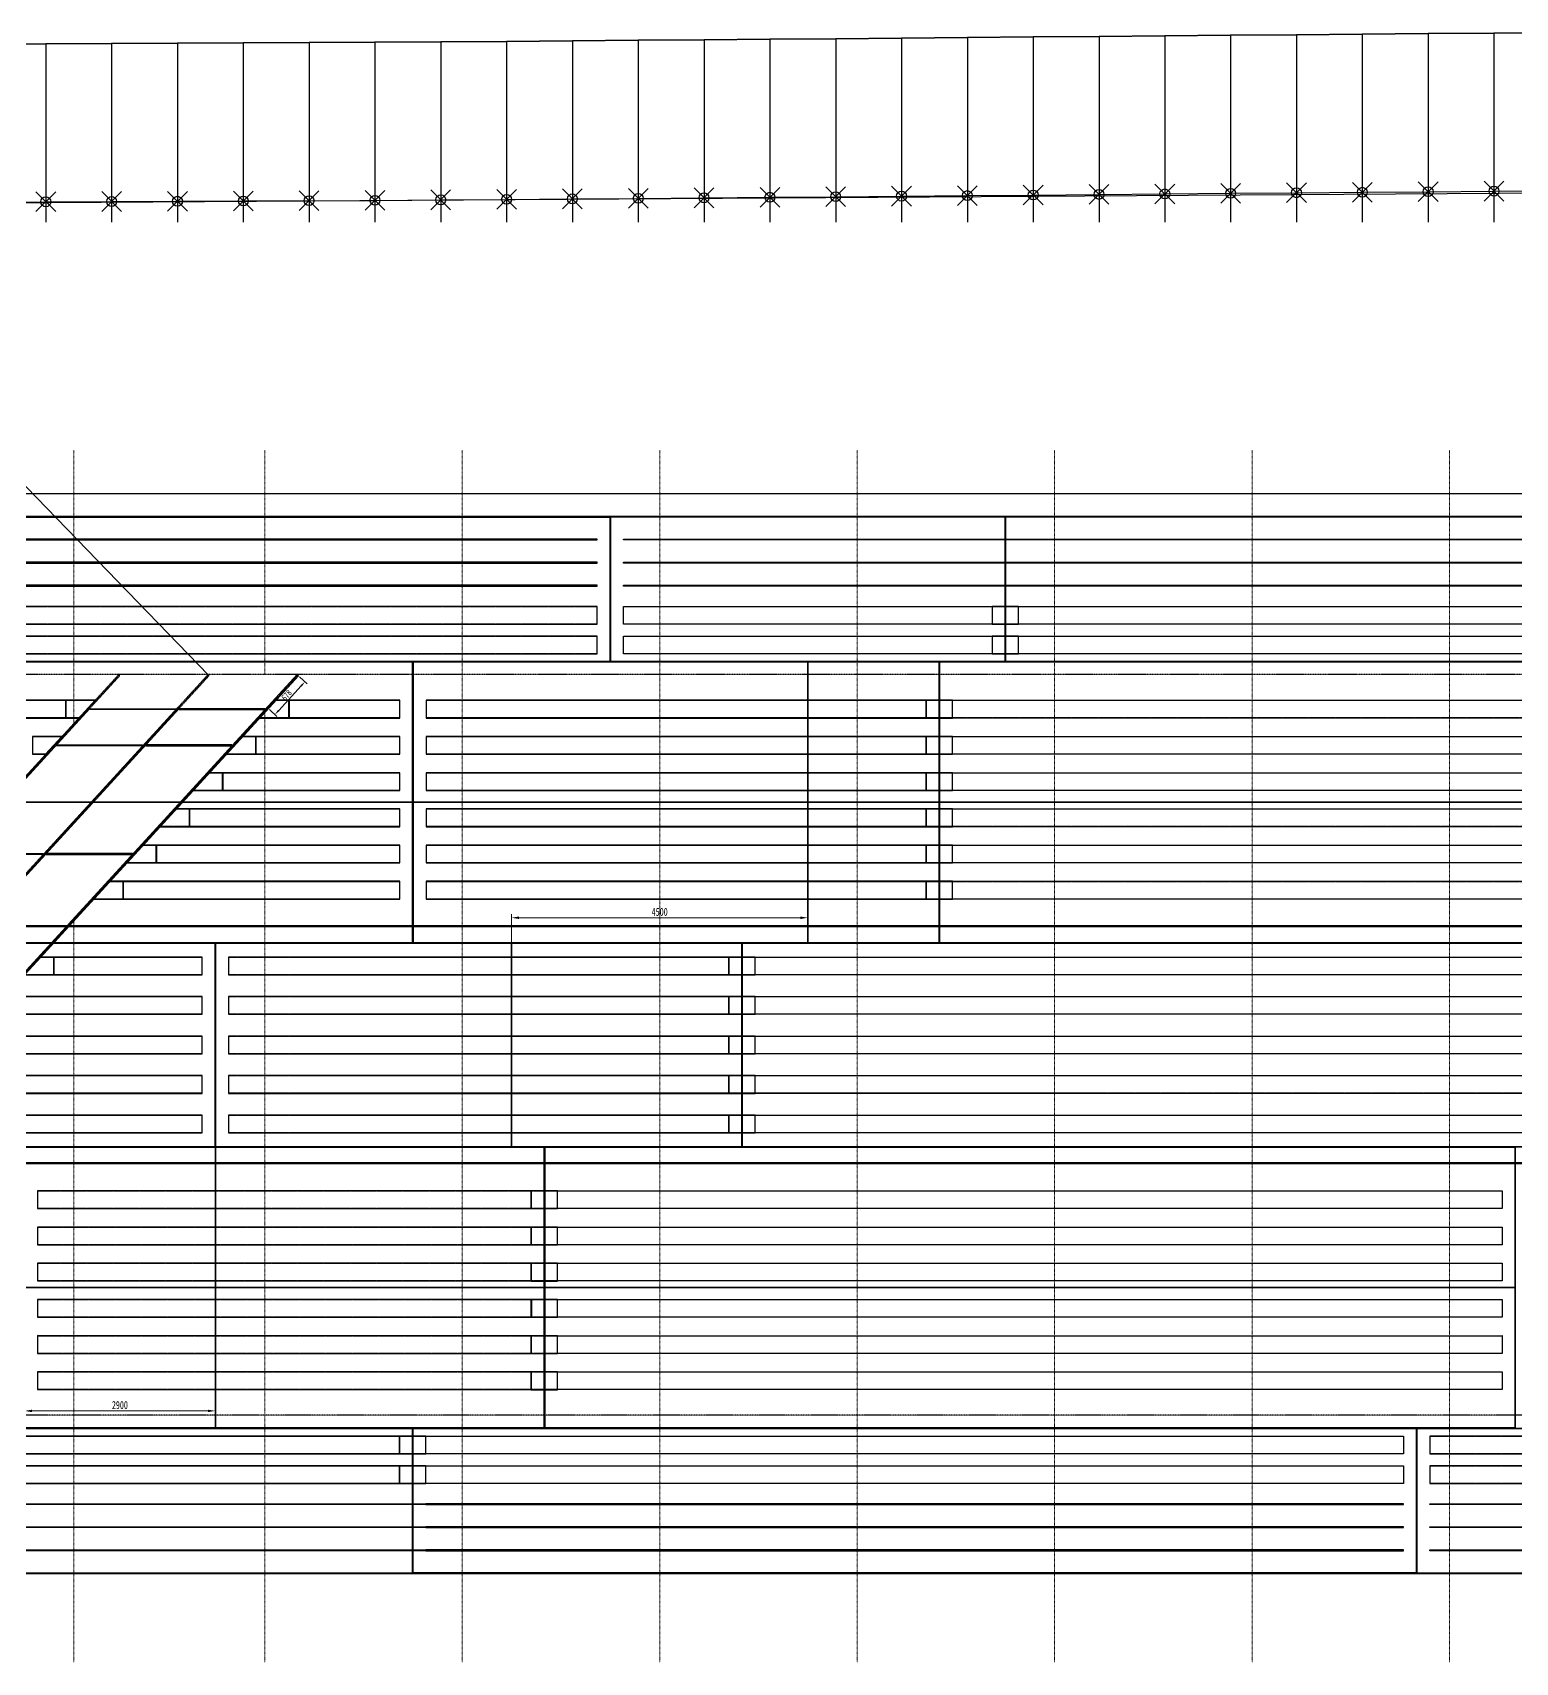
# Model space of a CAD drawing. Extents: x -158665 to 747974, y -1078007 to -307893.
# Drawn here: x 180675 to 203202, y -579906 to -555154 of the extents above; entities that cross this region are included whole.
import ezdxf

# ---------------------------------------------------------------- set-up
doc = ezdxf.new("R2010")
doc.units = 0
doc.header["$LTSCALE"] = 0.02
doc.header["$MEASUREMENT"] = 0
doc.header["$PDMODE"] = 35
doc.header["$PDSIZE"] = 150
for name, pattern in [('CENTER', [2, 1.25, -0.25, 0.25, -0.25]), ('DASHED', [19.05, 12.7, -6.35]), ('DASHED2', [9.525, 6.35, -3.175]), ('PHANTOM', [63.5, 31.75, -6.35, 6.35, -6.35, 6.35, -6.35])]:
    doc.linetypes.add(name, pattern=pattern)
doc.layers.get('0').update_dxf_attribs({"linetype": 'CONTINUOUS'})
doc.layers.get('Defpoints').update_dxf_attribs({"linetype": 'CONTINUOUS'})
doc.layers.add('1', color=1, linetype='CONTINUOUS')
doc.layers.add('横隔板开孔', color=7, linetype='CONTINUOUS')
for name, color, linetype, lineweight in [('1图框轮廓', 7, 'CONTINUOUS', 35), ('3中心线层', 1, 'CENTER', 13), ('4虚线层', 3, 'DASHED', 15)]:
    doc.layers.add(name, color=color, linetype=linetype, lineweight=lineweight)
doc.styles.add('仿宋', font='仿宋_GB2312_1.ttf', dxfattribs={"width": 0.7})
doc.dimstyles.new('标准标注样式-45', dxfattribs={"dimscale": 45, "dimtxt": 2.7, "dimasz": 2.5, "dimexe": 1.25, "dimexo": 0.625, "dimtad": 1, "dimdec": 0, "dimdsep": 46, "dimtxsty": '仿宋', "dimcen": 2.5, "dimclrd": 3, "dimclre": 3, "dimclrt": 4, "dimazin": 0, "dimtfac": 1, "dimtdec": 0, "dimtmove": 0, "dimatfit": 3, "dimfxl": 1.25, "dimlwd": 13, "dimlwe": 13, "dimarcsym": 0})
doc.dimstyles.new('样式-35', dxfattribs={"dimscale": 35, "dimtxt": 2.7, "dimasz": 2.5, "dimexe": 1.25, "dimexo": 0.625, "dimtad": 1, "dimdec": 0, "dimdsep": 46, "dimtxsty": '仿宋', "dimcen": 2.5, "dimclrd": 3, "dimclre": 3, "dimclrt": 4, "dimazin": 0, "dimtfac": 1, "dimtdec": 0, "dimtmove": 0, "dimatfit": 3, "dimfxl": 1.25, "dimlwd": 13, "dimlwe": 13, "dimarcsym": 0})

# ---------------------------------------------------------------- blocks, each defined once
blk = doc.blocks.new('*D175')
at = {"color": 3, "linetype": 'ByBlock', "lineweight": 13, "ltscale": 3}
blk.add_line((184414, -565448), (184754, -565077), dxfattribs=at)
at = {"color": 3, "lineweight": 13, "ltscale": 3}
for p, q in [((184730, -564936), (184846, -565042)), ((184272, -565436), (184388, -565542))]:
    blk.add_line(p, q, dxfattribs=at)
at = {"color": 3, "ltscale": 3}
for points in [[(184744, -565067), (184765, -565087), (184813, -565012)], [(184404, -565438), (184425, -565458), (184355, -565512)]]:
    blk.add_solid(points, dxfattribs=at)
at = {"layer": 'Defpoints', "color": 0, "ltscale": 3}
for p in [(184714, -564921), (184813, -565012), (184256, -565421)]:
    blk.add_point(p, dxfattribs=at)
at = {"color": 4, "ltscale": 3, "insert": (184533, -565216), "char_height": 94.5, "attachment_point": 5, "rotation": 47.5, "style": '仿宋'}
blk.add_mtext('678', dxfattribs=at)
blk = doc.blocks.new('*D313')
at = {"color": 3, "lineweight": 13, "ltscale": 3}
for p, q in [((187952, -568978), (187952, -568541)), ((192452, -568947), (192452, -568541))]:
    blk.add_line(p, q, dxfattribs=at)
at = {"color": 3, "linetype": 'ByBlock', "lineweight": 13, "ltscale": 3}
blk.add_line((192340, -568597), (188064, -568597), dxfattribs=at)
at = {"color": 3, "ltscale": 3}
for points in [[(188064, -568578), (188064, -568616), (187952, -568597)], [(192340, -568578), (192340, -568616), (192452, -568597)]]:
    blk.add_solid(points, dxfattribs=at)
at = {"layer": 'Defpoints', "color": 0, "ltscale": 3}
for p in [(187952, -568597), (187952, -569006), (192452, -568975)]:
    blk.add_point(p, dxfattribs=at)
at = {"color": 4, "ltscale": 3, "insert": (190202, -568508), "char_height": 121.5, "attachment_point": 5, "style": '仿宋'}
blk.add_mtext('4500', dxfattribs=at)
blk = doc.blocks.new('*D314')
at = {"color": 3, "lineweight": 13, "ltscale": 3}
for p, q in [((183452, -575975), (183452, -576143)), ((180552, -576344), (180552, -576030))]:
    blk.add_line(p, q, dxfattribs=at)
at = {"color": 3, "linetype": 'ByBlock', "lineweight": 13, "ltscale": 3}
blk.add_line((183339, -576086), (180664, -576086), dxfattribs=at)
at = {"color": 3, "ltscale": 3}
for points in [[(180664, -576068), (180664, -576105), (180552, -576086)], [(183339, -576068), (183339, -576105), (183452, -576086)]]:
    blk.add_solid(points, dxfattribs=at)
at = {"layer": 'Defpoints', "color": 0, "ltscale": 3}
for p in [(183452, -575947), (180552, -576086), (180552, -576372)]:
    blk.add_point(p, dxfattribs=at)
at = {"color": 4, "ltscale": 3, "insert": (182002, -575998), "char_height": 121.5, "attachment_point": 5, "style": '仿宋'}
blk.add_mtext('2900', dxfattribs=at)

msp = doc.modelspace()

# ---------------------------------------------------------------- linework, layer by layer
at = {"color": 6, "ltscale": 3}
msp.add_line((134876.2, -562153.5), (230875.9, -562153.5), dxfattribs=at)
at = {"color": 7, "linetype": 'PHANTOM', "ltscale": 10}
for p, q in [((229242, -564903.5), (132411, -564903.5)), ((227033.6, -568728.5), (128906.7, -568728.5)), ((224955.2, -572328.5), (125608.5, -572328.5)), ((222746.8, -576153.5), (122104.2, -576153.5))]:
    msp.add_line(p, q, dxfattribs=at)
at = {"color": 200, "ltscale": 10}
for p, q in [((227033.6, -568720.5), (128906.7, -568720.5)), ((227033.6, -568736.5), (128906.7, -568736.5)), ((224955.2, -572320.5), (125608.5, -572320.5)), ((224955.2, -572336.5), (125608.5, -572336.5))]:
    msp.add_line(p, q, dxfattribs=at)
at = {"color": 7, "ltscale": 3}
for points in [[(203875.9, -555153.8), (202875.9, -555161.8), (201875.9, -555169.9), (200875.9, -555178.1), (199875.9, -555186.5), (198875.9, -555194.9), (197875.9, -555203.4), (196875.9, -555211.9), (195875.9, -555220.5), (194875.9, -555229.1), (193875.9, -555237.7), (192875.9, -555246.2), (191875.9, -555254.6), (190875.9, -555262.9), (189875.9, -555271), (188875.9, -555279), (187875.9, -555286.8), (186875.9, -555294.3), (185875.9, -555301.6), (184875.9, -555306.5), (183875.9, -555311.1), (182875.9, -555315.4), (181875.9, -555319.5), (180875.9, -555323.4), (179875.9, -555327.1)], [(179875.9, -557727.1), (180875.9, -557723.4), (181875.9, -557719.5), (182875.9, -557715.4), (183875.9, -557711.1), (184875.9, -557706.5), (185875.9, -557701.6), (186875.9, -557694.3), (187875.9, -557686.8), (188875.9, -557679), (189875.9, -557671), (190875.9, -557662.9), (191875.9, -557654.6), (192875.9, -557646.2), (193875.9, -557637.7), (194875.9, -557629.1), (195875.9, -557620.5), (196875.9, -557611.9), (197875.9, -557603.4), (198875.9, -557594.9), (199875.9, -557586.5), (200875.9, -557578.1), (201875.9, -557569.9), (202875.9, -557561.8), (203875.9, -557553.8)], [(178524.3, -568715.5), (178505.1, -568697.9), (181523.9, -565403.5), (181543.1, -565421.1), (178524.3, -568715.5)], [(179880.6, -568715.5), (179861.4, -568697.9), (182880.2, -565403.5), (182899.4, -565421.1), (179880.6, -568715.5)], [(181236.9, -568715.5), (181217.8, -568697.9), (184236.6, -565403.5), (184255.7, -565421.1), (181236.9, -568715.5)], [(177938.2, -572315.5), (177919, -572297.9), (181177.9, -568741.5), (181197, -568759.1), (177938.2, -572315.5)]]:
    msp.add_lwpolyline(points, dxfattribs=at)
for points in [[(195651.9, -562859.5), (195251.9, -562859.5), (195251.9, -562847.5), (195651.9, -562847.5)], [(195651.9, -563209.5), (195251.9, -563209.5), (195251.9, -563197.5), (195651.9, -563197.5)], [(195651.9, -563559.5), (195251.9, -563559.5), (195251.9, -563547.5), (195651.9, -563547.5)], [(186650.5, -577509.5), (186250.5, -577509.5), (186250.5, -577497.5), (186650.5, -577497.5)], [(186650.5, -577859.5), (186250.5, -577859.5), (186250.5, -577847.5), (186650.5, -577847.5)], [(186650.5, -578209.5), (186250.5, -578209.5), (186250.5, -578197.5), (186650.5, -578197.5)]]:
    msp.add_lwpolyline(points, close=True)
at = {"color": 2}
for points in [[(176051.9, -564138.5), (189251.8, -564138.5), (189251.8, -563868.5), (176051.9, -563868.5)], [(195251.9, -564138.5), (189651.8, -564138.5), (189651.8, -563868.5), (195251.9, -563868.5)], [(195251.9, -564138.5), (195651.9, -564138.5), (195651.9, -563868.5), (195251.9, -563868.5)], [(210501.8, -564138.5), (195651.9, -564138.5), (195651.9, -563868.5), (210501.8, -563868.5)], [(176051.9, -564588.5), (189251.8, -564588.5), (189251.8, -564318.5), (176051.9, -564318.5)], [(195251.9, -564588.5), (189651.8, -564588.5), (189651.8, -564318.5), (195251.9, -564318.5)], [(195251.9, -564588.5), (195651.9, -564588.5), (195651.9, -564318.5), (195251.9, -564318.5)], [(210501.8, -564588.5), (195651.9, -564588.5), (195651.9, -564318.5), (210501.8, -564318.5)], [(173152, -565563.5), (181178, -565563.5), (181178, -565293.5), (173152, -565293.5)], [(181180, -565563.5), (181377.2, -565563.5), (181624.6, -565293.5), (181180, -565293.5)], [(184569.8, -565293.5), (184372.6, -565293.5), (184125.2, -565563.5), (184569.8, -565563.5)], [(184571.8, -565563.5), (186251.8, -565563.5), (186251.8, -565293.5), (184571.8, -565293.5)], [(186651.8, -565563.5), (194252, -565563.5), (194252, -565293.5), (186651.8, -565293.5)], [(194252, -565563.5), (194652, -565563.5), (194652, -565293.5), (194252, -565293.5)], [(209001.8, -565563.5), (194652, -565563.5), (194652, -565293.5), (209001.8, -565293.5)], [(180676, -566113.5), (180873.3, -566113.5), (181120.6, -565843.5), (180676, -565843.5)], [(184065.8, -565843.5), (183868.6, -565843.5), (183621.2, -566113.5), (184065.8, -566113.5)], [(184067.8, -566113.5), (186251.8, -566113.5), (186251.8, -565843.5), (184067.8, -565843.5)], [(186651.8, -566113.5), (194252, -566113.5), (194252, -565843.5), (186651.8, -565843.5)], [(194252, -566113.5), (194652, -566113.5), (194652, -565843.5), (194252, -565843.5)], [(209001.8, -566113.5), (194652, -566113.5), (194652, -565843.5), (209001.8, -565843.5)], [(183561.9, -566393.5), (183364.6, -566393.5), (183117.2, -566663.5), (183561.9, -566663.5)], [(183563.9, -566663.5), (186251.8, -566663.5), (186251.8, -566393.5), (183563.9, -566393.5)], [(186651.8, -566663.5), (194252, -566663.5), (194252, -566393.5), (186651.8, -566393.5)], [(194252, -566663.5), (194652, -566663.5), (194652, -566393.5), (194252, -566393.5)], [(209001.8, -566663.5), (194652, -566663.5), (194652, -566393.5), (209001.8, -566393.5)], [(183057.9, -566943.5), (182860.6, -566943.5), (182613.3, -567213.5), (183057.9, -567213.5)], [(183059.9, -567213.5), (186251.8, -567213.5), (186251.8, -566943.5), (183059.9, -566943.5)], [(186651.8, -567213.5), (194252, -567213.5), (194252, -566943.5), (186651.8, -566943.5)], [(194252, -567213.5), (194652, -567213.5), (194652, -566943.5), (194252, -566943.5)], [(209001.8, -567213.5), (194652, -567213.5), (194652, -566943.5), (209001.8, -566943.5)], [(182553.9, -567493.5), (182356.6, -567493.5), (182109.3, -567763.5), (182553.9, -567763.5)], [(182555.9, -567763.5), (186251.8, -567763.5), (186251.8, -567493.5), (182555.9, -567493.5)], [(186651.8, -567763.5), (194252, -567763.5), (194252, -567493.5), (186651.8, -567493.5)], [(194252, -567763.5), (194652, -567763.5), (194652, -567493.5), (194252, -567493.5)], [(209001.8, -567763.5), (194652, -567763.5), (194652, -567493.5), (209001.8, -567493.5)], [(182049.9, -568043.5), (181852.7, -568043.5), (181605.3, -568313.5), (182049.9, -568313.5)], [(182051.9, -568313.5), (186251.8, -568313.5), (186251.8, -568043.5), (182051.9, -568043.5)], [(186651.8, -568313.5), (194252, -568313.5), (194252, -568043.5), (186651.8, -568043.5)], [(194252, -568313.5), (194652, -568313.5), (194652, -568043.5), (194252, -568043.5)], [(209001.8, -568313.5), (194652, -568313.5), (194652, -568043.5), (209001.8, -568043.5)], [(180996.1, -569193.5), (180798.9, -569193.5), (180551.5, -569463.5), (180996.1, -569463.5)], [(180998.1, -569463.5), (183251.8, -569463.5), (183251.8, -569193.5), (180998.1, -569193.5)], [(183651.8, -569463.5), (191251.8, -569463.5), (191251.8, -569193.5), (183651.8, -569193.5)], [(191251.8, -569463.5), (191651.8, -569463.5), (191651.8, -569193.5), (191251.8, -569193.5)], [(206001.8, -569463.5), (191651.8, -569463.5), (191651.8, -569193.5), (206001.8, -569193.5)], [(180448.3, -570063.5), (183251.8, -570063.5), (183251.8, -569793.5), (180448.3, -569793.5)], [(183651.8, -570063.5), (191251.8, -570063.5), (191251.8, -569793.5), (183651.8, -569793.5)], [(191251.8, -570063.5), (191651.8, -570063.5), (191651.8, -569793.5), (191251.8, -569793.5)], [(206001.8, -570063.5), (191651.8, -570063.5), (191651.8, -569793.5), (206001.8, -569793.5)], [(179898.5, -570663.5), (183251.8, -570663.5), (183251.8, -570393.5), (179898.5, -570393.5)], [(183651.8, -570663.5), (191251.8, -570663.5), (191251.8, -570393.5), (183651.8, -570393.5)], [(191251.8, -570663.5), (191651.8, -570663.5), (191651.8, -570393.5), (191251.8, -570393.5)], [(206001.8, -570663.5), (191651.8, -570663.5), (191651.8, -570393.5), (206001.8, -570393.5)], [(179348.7, -571263.5), (183251.8, -571263.5), (183251.8, -570993.5), (179348.7, -570993.5)], [(183651.8, -571263.5), (191251.8, -571263.5), (191251.8, -570993.5), (183651.8, -570993.5)], [(191251.8, -571263.5), (191651.8, -571263.5), (191651.8, -570993.5), (191251.8, -570993.5)], [(206001.8, -571263.5), (191651.8, -571263.5), (191651.8, -570993.5), (206001.8, -570993.5)], [(178798.9, -571863.5), (183251.8, -571863.5), (183251.8, -571593.5), (178798.9, -571593.5)], [(183651.8, -571863.5), (191251.8, -571863.5), (191251.8, -571593.5), (183651.8, -571593.5)], [(191251.8, -571863.5), (191651.8, -571863.5), (191651.8, -571593.5), (191251.8, -571593.5)], [(206001.8, -571863.5), (191651.8, -571863.5), (191651.8, -571593.5), (206001.8, -571593.5)], [(180751.8, -573013.5), (188251.7, -573014), (188251.7, -572744), (180751.8, -572743.5)], [(188251.8, -573014), (188651.8, -573014), (188651.8, -572744), (188251.8, -572744)], [(203001.8, -573013.5), (188651.8, -573014), (188651.8, -572744), (203001.8, -572743.5)], [(180751.7, -573563.5), (188251.6, -573564), (188251.6, -573294), (180751.7, -573293.5)], [(188251.8, -573564), (188651.8, -573564), (188651.8, -573294), (188251.8, -573294)], [(203001.9, -573563.5), (188651.9, -573564), (188651.9, -573294), (203001.9, -573293.5)], [(180751.8, -574113.5), (188251.7, -574114), (188251.7, -573844), (180751.8, -573843.5)], [(188251.8, -574114), (188651.8, -574114), (188651.8, -573844), (188251.8, -573844)], [(203001.8, -574113.5), (188651.8, -574114), (188651.8, -573844), (203001.8, -573843.5)], [(180751.7, -574663.5), (188251.6, -574664), (188251.6, -574394), (180751.7, -574393.5)], [(188251.9, -574664), (188651.9, -574664), (188651.9, -574394), (188251.9, -574394)], [(203001.9, -574663.5), (188651.9, -574664), (188651.9, -574394), (203001.9, -574393.5)], [(180751.7, -575213.5), (188251.6, -575214), (188251.6, -574944), (180751.7, -574943.5)], [(188251.8, -575214), (188651.8, -575214), (188651.8, -574944), (188251.8, -574944)], [(203001.9, -575213.5), (188651.8, -575214), (188651.8, -574944), (203001.9, -574943.5)], [(180751.7, -575763.5), (188251.6, -575764), (188251.6, -575494), (180751.7, -575493.5)], [(188251.8, -575764), (188651.8, -575764), (188651.8, -575494), (188251.8, -575494)], [(203001.9, -575763.5), (188651.8, -575764), (188651.8, -575494), (203001.9, -575493.5)], [(177651.8, -576738.5), (186250.5, -576738.5), (186250.5, -576468.5), (177651.8, -576468.5)], [(186250.5, -576738.5), (186650.5, -576738.5), (186650.5, -576468.5), (186250.5, -576468.5)], [(201501.8, -576738.5), (186650.5, -576738.5), (186650.5, -576468.5), (201501.8, -576468.5)], [(201901.8, -576738.5), (216250.5, -576738.5), (216250.5, -576468.5), (201901.8, -576468.5)], [(177651.8, -577188.5), (186250.5, -577188.5), (186250.5, -576918.5), (177651.8, -576918.5)], [(186250.5, -577188.5), (186650.5, -577188.5), (186650.5, -576918.5), (186250.5, -576918.5)], [(201501.8, -577188.5), (186650.5, -577188.5), (186650.5, -576918.5), (201501.8, -576918.5)], [(201901.8, -577188.5), (216250.5, -577188.5), (216250.5, -576918.5), (201901.8, -576918.5)]]:
    msp.add_lwpolyline(points, close=True, dxfattribs=at)
at = {"layer": '1', "color": 8}
for p, q in [((199875.9, -555186.5), (199875.9, -558033.1)), ((200875.9, -555178.1), (200875.9, -558033.1)), ((201875.9, -555169.9), (201875.9, -558033.1)), ((202875.9, -555161.8), (202875.9, -558033.1)), ((180875.9, -555323.4), (180875.9, -558033.1)), ((181875.9, -555319.5), (181875.9, -558033.1)), ((182875.9, -555315.4), (182875.9, -558033.1)), ((183875.9, -555311.1), (183875.9, -558033.1)), ((184875.9, -555306.5), (184875.9, -558033.1)), ((185875.9, -555301.6), (185875.9, -558033.1)), ((186875.9, -555294.3), (186875.9, -558033.1)), ((187875.9, -555286.8), (187875.9, -558033.1)), ((188875.9, -555279), (188875.9, -558033.1)), ((189875.9, -555271), (189875.9, -558033.1)), ((190875.9, -555262.9), (190875.9, -558033.1)), ((191875.9, -555254.6), (191875.9, -558033.1)), ((192875.9, -555246.2), (192875.9, -558033.1)), ((193875.9, -555237.7), (193875.9, -558033.1)), ((194875.9, -555229.1), (194875.9, -558033.1)), ((195875.9, -555220.5), (195875.9, -558033.1)), ((197875.9, -555203.4), (197875.9, -558033.1)), ((198875.9, -555194.9), (198875.9, -558033.1))]:
    msp.add_line(p, q, dxfattribs=at)
at = {"layer": '1', "color": 3}
msp.add_line((196875.9, -555211.9), (196875.9, -558033.1), dxfattribs=at)
at = {"layer": '1'}
msp.add_line((134875.9, -558033.1), (234875.9, -557383.1), dxfattribs=at)
at = {"layer": '1', "color": 181}
for points in [[(179875.9, -555327.1), (180875.9, -555323.4), (181875.9, -555319.5), (182875.9, -555315.4), (183875.9, -555311.1), (184875.9, -555306.5), (185875.9, -555301.6), (186875.9, -555294.3), (187875.9, -555286.8), (188875.9, -555279), (189875.9, -555271), (190875.9, -555262.9), (191875.9, -555254.6), (192875.9, -555246.2), (193875.9, -555237.7), (194875.9, -555229.1), (195875.9, -555220.5), (196875.9, -555211.9), (197875.9, -555203.4), (198875.9, -555194.9), (199875.9, -555186.5), (200875.9, -555178.1), (201875.9, -555169.9), (202875.9, -555161.8), (203875.9, -555153.8)], [(179875.9, -557727.1), (180875.9, -557723.4), (181875.9, -557719.5), (182875.9, -557715.4), (183875.9, -557711.1), (184875.9, -557706.5), (185875.9, -557701.6), (186875.9, -557694.3), (187875.9, -557686.8), (188875.9, -557679), (189875.9, -557671), (190875.9, -557662.9), (191875.9, -557654.6), (192875.9, -557646.2), (193875.9, -557637.7), (194875.9, -557629.1), (195875.9, -557620.5), (196875.9, -557611.9), (197875.9, -557603.4), (198875.9, -557594.9), (199875.9, -557586.5), (200875.9, -557578.1), (201875.9, -557569.9), (202875.9, -557561.8), (203875.9, -557553.8)]]:
    msp.add_lwpolyline(points, dxfattribs=at)
at = {"layer": '1', "color": 4}
for points in [[(189451.8, -562513.5), (189451.8, -562503.5), (175851.9, -562503.5), (175851.9, -562513.5)], [(189451.8, -562513.5), (189451.8, -562503.5), (195451.9, -562503.5), (195451.9, -562513.5)], [(195451.9, -562513.5), (195451.9, -562503.5), (210701.8, -562503.5), (210701.8, -562513.5)], [(176051.9, -562847.5), (176051.9, -562859.5), (189251.8, -562859.5), (189251.8, -562847.5)], [(195251.9, -562847.5), (195251.9, -562859.5), (189651.8, -562859.5), (189651.8, -562847.5)], [(210501.8, -562847.5), (210501.8, -562859.5), (195651.9, -562859.5), (195651.9, -562847.5)], [(176051.9, -563197.5), (176051.9, -563209.5), (189251.8, -563209.5), (189251.8, -563197.5)], [(195251.9, -563197.5), (195251.9, -563209.5), (189651.8, -563209.5), (189651.8, -563197.5)], [(210501.8, -563197.5), (210501.8, -563209.5), (195651.9, -563209.5), (195651.9, -563197.5)], [(176051.9, -563547.5), (176051.9, -563559.5), (189251.8, -563559.5), (189251.8, -563547.5)], [(195251.9, -563547.5), (195251.9, -563559.5), (189651.8, -563559.5), (189651.8, -563547.5)], [(210501.8, -563547.5), (210501.8, -563559.5), (195651.9, -563559.5), (195651.9, -563547.5)], [(182850.8, -565421.5), (182850.8, -565435.5), (181542.6, -565435.5), (181542.6, -565421.5)], [(182898.9, -565421.5), (182898.9, -565435.5), (184207.2, -565435.5), (184207.2, -565421.5)], [(182346.9, -565971.5), (182346.9, -565985.5), (181038.6, -565985.5), (181038.6, -565971.5)], [(182395, -565971.5), (182395, -565985.5), (183703.2, -565985.5), (183703.2, -565971.5)], [(180834.9, -567621.5), (180834.9, -567635.5), (179526.7, -567635.5), (179526.7, -567621.5)], [(180883, -567621.5), (180883, -567635.5), (182191.3, -567635.5), (182191.3, -567621.5)], [(186250.5, -577497.5), (186250.5, -577509.5), (177651.8, -577509.5), (177651.8, -577497.5)], [(186650.5, -577497.5), (186650.5, -577509.5), (201501.8, -577509.5), (201501.8, -577497.5)], [(216250.5, -577497.5), (216250.5, -577509.5), (201901.8, -577509.5), (201901.8, -577497.5)], [(177651.8, -577859.5), (177651.8, -577847.5), (186250.5, -577847.5), (186250.5, -577859.5)], [(201501.8, -577859.5), (201501.8, -577847.5), (186650.5, -577847.5), (186650.5, -577859.5)], [(201901.8, -577859.5), (201901.8, -577847.5), (216250.5, -577847.5), (216250.5, -577859.5)], [(186250.5, -578197.5), (186250.5, -578209.5), (177651.8, -578209.5), (177651.8, -578197.5)], [(186650.5, -578197.5), (186650.5, -578209.5), (201501.8, -578209.5), (201501.8, -578197.5)], [(216250.5, -578197.5), (216250.5, -578209.5), (201901.8, -578209.5), (201901.8, -578197.5)], [(186450.5, -578543.5), (186450.5, -578553.5), (177451.8, -578553.5), (177451.8, -578543.5)], [(186450.5, -578543.5), (186450.5, -578553.5), (201701.8, -578553.5), (201701.8, -578543.5)], [(216450.5, -578543.5), (216450.5, -578553.5), (201701.8, -578553.5), (201701.8, -578543.5)]]:
    msp.add_lwpolyline(points, close=True, dxfattribs=at)
at = {"layer": '1', "color": 25}
for p in [(202875.9, -557561.8), (180875.9, -557723.4), (181875.9, -557719.5), (182875.9, -557715.4), (183875.9, -557711.1), (184875.9, -557706.5), (185875.9, -557701.6), (186875.9, -557694.3), (187875.9, -557686.8), (188875.9, -557679), (189875.9, -557671), (190875.9, -557662.9), (191875.9, -557654.6), (192875.9, -557646.2), (193875.9, -557637.7), (194875.9, -557629.1), (195875.9, -557620.5), (196875.9, -557611.9), (197875.9, -557603.4), (198875.9, -557594.9), (199875.9, -557586.5), (200875.9, -557578.1), (201875.9, -557569.9)]:
    msp.add_point(p, dxfattribs=at)
at = {"layer": '1图框轮廓', "color": 207}
for points in [[(175854.9, -564705.5), (189448.8, -564705.5), (189448.8, -562503.5), (175854.9, -562503.5)], [(189454.8, -562503.5), (195448.9, -562503.5), (195448.9, -564705.5), (189454.8, -564705.5)], [(186448.8, -564711.5), (172955, -564711.5), (172955, -566843.5), (186448.8, -566843.5)], [(192452, -566843.5), (186454.8, -566843.5), (186454.8, -564711.5), (192452, -564711.5)], [(186448.8, -568975.5), (172955, -568975.5), (172955, -566843.5), (186448.8, -566843.5)], [(192452, -566843.5), (186454.8, -566843.5), (186454.8, -568975.5), (192452, -568975.5)], [(168454.8, -568981.5), (183448.8, -568981.5), (183448.8, -572075.5), (168454.8, -572075.5)], [(183454.8, -572075.5), (187951.8, -572075.5), (187951.8, -568981.5), (183454.8, -568981.5)], [(183451.8, -572081.5), (180554.8, -572081.5), (180554.8, -574213.5), (183451.8, -574213.5)], [(183451.8, -576345.5), (180554.8, -576345.5), (180554.8, -574213.5), (183451.8, -574213.5)]]:
    msp.add_lwpolyline(points, close=True, dxfattribs=at)
at = {"layer": '1图框轮廓', "color": 1}
for points in [[(210698.8, -564705.5), (195454.9, -564705.5), (195454.9, -562503.5), (210698.8, -562503.5)], [(194449, -564711.5), (192452, -564711.5), (192452, -566843.5), (194449, -566843.5)], [(209198.8, -566843.5), (194455, -566843.5), (194455, -564711.5), (209198.8, -564711.5)], [(194449, -568975.5), (192452, -568975.5), (192452, -566843.5), (194449, -566843.5)], [(209198.8, -566843.5), (194455, -566843.5), (194455, -568975.5), (209198.8, -568975.5)], [(187951.8, -568981.5), (191448.8, -568981.5), (191448.8, -572075.5), (187951.8, -572075.5)], [(191454.8, -572075.5), (206198.8, -572075.5), (206198.8, -568981.5), (191454.8, -568981.5)], [(188448.5, -574213.5), (183451.8, -574213.5), (183451.8, -572081.5), (188448.5, -572081.5)], [(203198.8, -572081.5), (188454.5, -572081.5), (188454.5, -574213.5), (203198.8, -574213.5)], [(188448.5, -574213.5), (183451.8, -574213.5), (183451.8, -576345.5), (188448.5, -576345.5)], [(203198.8, -576345.5), (188454.5, -576345.5), (188454.5, -574213.5), (203198.8, -574213.5)], [(180551.8, -576351.5), (186447.5, -576351.5), (186447.5, -578553.5), (180551.8, -578553.5)], [(186453.5, -578553.5), (201698.8, -578553.5), (201698.8, -576351.5), (186453.5, -576351.5)], [(201704.8, -576351.5), (216447.5, -576351.5), (216447.5, -578553.5), (201704.8, -578553.5)]]:
    msp.add_lwpolyline(points, close=True, dxfattribs=at)
at = {"layer": '3中心线层', "color": 8, "linetype": 'CENTER'}
for points in [[(181301.5, -561496.3), (181301.5, -565665.3)], [(184201.5, -561496.3), (184201.5, -564903.5)], [(187201.5, -561496.3), (187201.5, -579905.9)], [(190201.5, -561496.3), (190201.5, -579905.9)], [(193201.5, -561496.3), (193201.5, -579905.9)], [(196201.5, -561496.3), (196201.5, -579905.9)], [(199201.5, -561496.3), (199201.5, -579905.9)], [(202201.5, -561496.3), (202201.5, -579905.9)], [(171708.5, -576153.5), (171689.4, -576135.9), (181982, -564903.5), (182001.2, -564921.1), (171708.5, -576153.5)], [(173064.9, -576153.5), (173045.7, -576135.9), (183338.3, -564903.5), (183357.5, -564921.1), (173064.9, -576153.5)], [(184201.5, -565460.9), (184201.5, -579905.9)], [(181301.5, -568625.7), (181301.5, -579905.9)]]:
    msp.add_lwpolyline(points, dxfattribs=at)
at = {"layer": '3中心线层', "color": 1, "linetype": 'CENTER', "ltscale": 10}
for points in [[(171690.9, -576153.5), (181999.6, -564903.5)], [(173047.2, -576153.5), (183356, -564903.5)], [(174403.6, -576153.5), (184712.3, -564903.5)]]:
    msp.add_lwpolyline(points, dxfattribs=at)
at = {"layer": '3中心线层', "color": 181, "linetype": 'ByBlock'}
msp.add_lwpolyline([(174421.2, -576153.5), (174402.1, -576135.9), (184694.7, -564903.5), (184713.9, -564921.1)], close=True, dxfattribs=at)
at = {"layer": '4虚线层', "color": 4, "linetype": 'DASHED2', "ltscale": 20}
for p, q in [((189251.8, -563874.6), (176051.9, -563874.6)), ((189651.8, -563874.6), (195251.9, -563874.6)), ((195651.9, -563874.6), (195251.9, -563874.6)), ((195651.9, -563874.6), (210501.8, -563874.6)), ((189251.8, -564132.4), (176051.9, -564132.4)), ((189251.8, -564324.6), (176051.9, -564324.6)), ((189651.8, -564132.4), (195251.9, -564132.4)), ((189651.8, -564324.6), (195251.9, -564324.6)), ((195651.9, -564132.4), (195251.9, -564132.4)), ((195651.9, -564324.6), (195251.9, -564324.6)), ((195651.9, -564132.4), (210501.8, -564132.4)), ((195651.9, -564324.6), (210501.8, -564324.6)), ((189251.8, -564582.4), (176051.9, -564582.4)), ((189651.8, -564582.4), (195251.9, -564582.4)), ((195651.9, -564582.4), (195251.9, -564582.4)), ((195651.9, -564582.4), (210501.8, -564582.4)), ((181178, -565299.6), (173152, -565299.6)), ((181619, -565299.6), (181180, -565299.6)), ((184366.9, -565299.7), (184569.8, -565299.7)), ((186251.8, -565299.6), (184571.8, -565299.7)), ((194252, -565299.6), (186651.8, -565299.6)), ((194652, -565299.6), (194252, -565299.6)), ((194652, -565299.6), (209001.8, -565299.6)), ((181178, -565557.4), (173152, -565557.4)), ((181382.9, -565557.4), (181180, -565557.4)), ((184130.8, -565557.4), (184569.8, -565557.4)), ((186251.8, -565557.4), (184571.8, -565557.4)), ((194252, -565557.4), (186651.8, -565557.4)), ((194652, -565557.4), (194252, -565557.4)), ((194652, -565557.4), (209001.8, -565557.4)), ((181115, -565849.6), (180676, -565849.6)), ((183863, -565849.7), (184065.8, -565849.7)), ((186251.8, -565849.6), (184067.8, -565849.6)), ((194252, -565849.6), (186651.8, -565849.6)), ((194652, -565849.6), (194252, -565849.6)), ((194652, -565849.6), (209001.8, -565849.6)), ((180878.9, -566107.4), (180676, -566107.4)), ((183626.8, -566107.4), (184065.8, -566107.4)), ((186251.8, -566107.4), (184067.8, -566107.4)), ((194252, -566107.4), (186651.8, -566107.4)), ((194652, -566107.4), (194252, -566107.4)), ((194652, -566107.4), (209001.8, -566107.4)), ((183359, -566399.7), (183561.9, -566399.7)), ((186251.8, -566399.6), (183563.9, -566399.6)), ((194252, -566399.6), (186651.8, -566399.6)), ((194652, -566399.6), (194252, -566399.6)), ((194652, -566399.6), (209001.8, -566399.6)), ((183122.9, -566657.4), (183561.9, -566657.4)), ((186251.8, -566657.4), (183563.9, -566657.4)), ((194252, -566657.4), (186651.8, -566657.4)), ((194652, -566657.4), (194252, -566657.4)), ((194652, -566657.4), (209001.8, -566657.4)), ((182855, -566949.7), (183057.9, -566949.7)), ((186251.8, -566949.6), (183059.9, -566949.7)), ((194252, -566949.6), (186651.8, -566949.6)), ((194652, -566949.6), (194252, -566949.6)), ((194652, -566949.6), (209001.8, -566949.6)), ((182618.9, -567207.4), (183057.9, -567207.4)), ((186251.8, -567207.4), (183059.9, -567207.4)), ((194252, -567207.4), (186651.8, -567207.4)), ((194652, -567207.4), (194252, -567207.4)), ((194652, -567207.4), (209001.8, -567207.4)), ((182351, -567499.7), (182553.9, -567499.7)), ((186251.8, -567499.6), (182555.9, -567499.7)), ((194252, -567499.6), (186651.8, -567499.6)), ((194652, -567499.6), (194252, -567499.6)), ((194652, -567499.6), (209001.8, -567499.6)), ((182114.9, -567757.4), (182553.9, -567757.4)), ((186251.8, -567757.4), (182555.9, -567757.4)), ((194252, -567757.4), (186651.8, -567757.4)), ((194652, -567757.4), (194252, -567757.4)), ((194652, -567757.4), (209001.8, -567757.4)), ((181847, -568049.7), (182049.9, -568049.7)), ((186251.8, -568049.6), (182051.9, -568049.7)), ((194252, -568049.6), (186651.8, -568049.6)), ((194652, -568049.6), (194252, -568049.6)), ((194652, -568049.6), (209001.8, -568049.6)), ((181610.9, -568307.4), (182049.9, -568307.4)), ((186251.8, -568307.4), (182051.9, -568307.4)), ((194252, -568307.4), (186651.8, -568307.4)), ((194652, -568307.4), (194252, -568307.4)), ((194652, -568307.4), (209001.8, -568307.4)), ((180793.2, -569199.7), (180996.1, -569199.7)), ((183251.8, -569199.6), (180998.1, -569199.7)), ((191251.8, -569199.6), (183651.8, -569199.6)), ((191651.8, -569199.6), (191251.8, -569199.6)), ((191651.8, -569199.6), (206001.8, -569199.6)), ((180557.1, -569457.4), (180996.1, -569457.4)), ((183251.8, -569457.4), (180998.1, -569457.4)), ((191251.8, -569457.4), (183651.8, -569457.4)), ((191651.8, -569457.4), (191251.8, -569457.4)), ((191651.8, -569457.4), (206001.8, -569457.4)), ((183251.8, -569799.6), (180448.3, -569799.6)), ((191251.8, -569799.6), (183651.8, -569799.6)), ((191651.8, -569799.6), (191251.8, -569799.6)), ((191651.8, -569799.6), (206001.8, -569799.6)), ((183251.8, -570057.4), (180448.3, -570057.4)), ((191251.8, -570057.4), (183651.8, -570057.4)), ((191651.8, -570057.4), (191251.8, -570057.4)), ((191651.8, -570057.4), (206001.8, -570057.4)), ((183251.8, -570399.6), (179898.5, -570399.7)), ((191251.8, -570399.6), (183651.8, -570399.6)), ((191651.8, -570399.6), (191251.8, -570399.6)), ((191651.8, -570399.6), (206001.8, -570399.6)), ((183251.8, -570657.4), (179898.5, -570657.4)), ((191251.8, -570657.4), (183651.8, -570657.4)), ((191651.8, -570657.4), (191251.8, -570657.4)), ((191651.8, -570657.4), (206001.8, -570657.4)), ((183251.8, -570999.6), (179348.7, -570999.6)), ((191251.8, -570999.6), (183651.8, -570999.6)), ((191651.8, -570999.6), (191251.8, -570999.6)), ((191651.8, -570999.6), (206001.8, -570999.6)), ((183251.8, -571257.4), (179348.7, -571257.4)), ((191251.8, -571257.4), (183651.8, -571257.4)), ((191651.8, -571257.4), (191251.8, -571257.4)), ((191651.8, -571257.4), (206001.8, -571257.4)), ((183251.8, -571599.6), (178798.9, -571599.6)), ((191251.8, -571599.6), (183651.8, -571599.6)), ((191651.8, -571599.6), (191251.8, -571599.6)), ((191651.8, -571599.6), (206001.8, -571599.6)), ((183251.8, -571857.4), (178798.9, -571857.4)), ((191251.8, -571857.4), (183651.8, -571857.4)), ((191651.8, -571857.4), (191251.8, -571857.4)), ((191651.8, -571857.4), (206001.8, -571857.4)), ((188251.7, -572750.1), (180751.8, -572749.6)), ((188651.8, -572750.1), (188251.8, -572750.1)), ((188651.8, -572750.1), (203001.8, -572749.6)), ((188251.7, -573007.8), (180751.8, -573007.4)), ((188651.8, -573007.8), (188251.8, -573007.8)), ((188651.8, -573007.8), (203001.8, -573007.4)), ((188251.6, -573300.1), (180751.7, -573299.6)), ((188651.8, -573300.1), (188251.8, -573300.1)), ((188651.9, -573300.1), (203001.9, -573299.6)), ((188251.6, -573557.9), (180751.7, -573557.4)), ((188651.8, -573557.9), (188251.8, -573557.9)), ((188651.9, -573557.9), (203001.9, -573557.4)), ((188251.7, -573850.1), (180751.8, -573849.6)), ((188651.8, -573850.1), (188251.8, -573850.1)), ((188651.8, -573850.1), (203001.8, -573849.6)), ((188251.7, -574107.9), (180751.8, -574107.4)), ((188651.8, -574107.9), (188251.8, -574107.9)), ((188651.8, -574107.9), (203001.8, -574107.4)), ((188251.6, -574400.1), (180751.7, -574399.6)), ((188651.9, -574400.1), (188251.9, -574400.1)), ((188651.9, -574400.1), (203001.9, -574399.6)), ((188251.6, -574657.9), (180751.7, -574657.4)), ((188651.9, -574657.9), (188251.9, -574657.9)), ((188651.9, -574657.9), (203001.9, -574657.4)), ((188251.6, -574950.1), (180751.7, -574949.6)), ((188651.8, -574950.1), (188251.8, -574950.1)), ((188651.8, -574950.1), (203001.9, -574949.6)), ((188251.6, -575207.9), (180751.7, -575207.4)), ((188651.8, -575207.9), (188251.8, -575207.9)), ((188651.8, -575207.9), (203001.9, -575207.4)), ((188251.6, -575500.1), (180751.7, -575499.6)), ((188651.8, -575500.1), (188251.8, -575500.1)), ((188651.8, -575500.1), (203001.9, -575499.6)), ((188251.6, -575757.9), (180751.7, -575757.4)), ((188651.8, -575757.9), (188251.8, -575757.9)), ((188651.8, -575757.9), (203001.9, -575757.4)), ((186250.5, -576474.6), (177651.8, -576474.6)), ((186650.5, -576474.6), (186250.5, -576474.6)), ((186650.5, -576474.6), (201501.8, -576474.6)), ((216250.5, -576474.6), (201901.8, -576474.6)), ((186250.5, -576732.4), (177651.8, -576732.4)), ((186250.5, -576924.6), (177651.8, -576924.6)), ((186650.5, -576732.4), (186250.5, -576732.4)), ((186650.5, -576924.6), (186250.5, -576924.6)), ((186650.5, -576732.4), (201501.8, -576732.4)), ((186650.5, -576924.6), (201501.8, -576924.6)), ((216250.5, -576732.4), (201901.8, -576732.4)), ((216250.5, -576924.6), (201901.8, -576924.6)), ((186250.5, -577182.4), (177651.8, -577182.4)), ((186650.5, -577182.4), (186250.5, -577182.4)), ((186650.5, -577182.4), (201501.8, -577182.4)), ((216250.5, -577182.4), (201901.8, -577182.4))]:
    msp.add_line(p, q, dxfattribs=at)
at = {"layer": '横隔板开孔', "color": 1, "ltscale": 3}
msp.add_lwpolyline([(183347.9, -564912.3), (174133.2, -555399.2), (179621.9, -568978.5)], dxfattribs=at)

# ---------------------------------------------------------------- dimensions: what is measured, and where the dimension line sits
at = {"color": 7, "ltscale": 3}
dim = msp.add_aligned_dim(p1=(184255.7, -565421.1), p2=(184713.9, -564921.1), distance=-135, dimstyle='样式-35', dxfattribs=at)
dim.commit()
dim.dimension.update_dxf_attribs({"geometry": '*D175', "text_midpoint": (184533.4, -565215.6)})
for base, p1, p2, picture, middle in [((187951.8, -568596.8), (192452, -568975.5), (187951.8, -569005.7), '*D313', (190201.9, -568508)), ((180551.8, -576086.5), (183451.8, -575947.1), (180551.8, -576372.3), '*D314', (182001.8, -575997.6))]:
    dim = msp.add_linear_dim(base=base, p1=p1, p2=p2, dimstyle='标准标注样式-45', dxfattribs=at)
    dim.commit()
    dim.dimension.update_dxf_attribs({"geometry": picture, "text_midpoint": middle})

doc.saveas('drawing.dxf')
